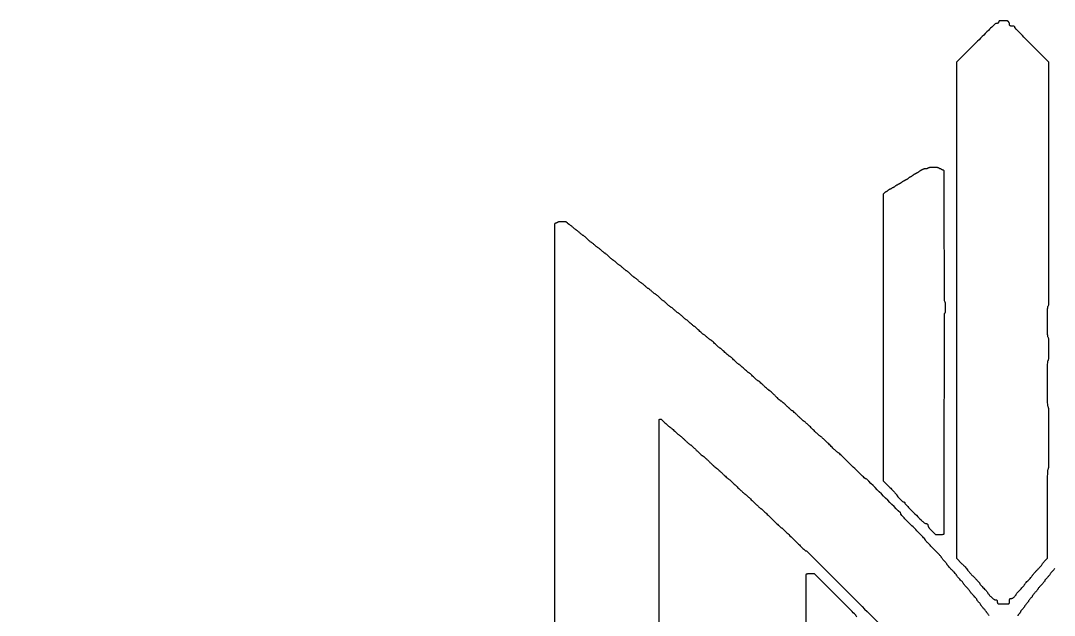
# Model space of a CAD drawing. Header units: millimetres. Extents: x 0 to 1000, y 0 to 588.
# Drawn here: x 0 to 529, y 284 to 588 of the extents above; entities that cross this region are included whole.
import ezdxf

# ---------------------------------------------------------------- set-up
doc = ezdxf.new("R2010")
doc.units = ezdxf.units.MM

msp = doc.modelspace()

# ---------------------------------------------------------------- linework, layer by layer
for points in [[(495.8793, 283.9759, 0.012808), (495.4799, 284.4151, -0.013065), (495.0803, 284.8547, -0.017509), (494.7432, 285.2748, -0.014748), (494.4893, 285.6365, -0.146638), (494.4367, 285.812, 0.160214), (494.3765, 285.9952, 0.010253), (494.0281, 286.4478, 0.014179), (493.5787, 286.9762, 0.010032), (493.0459, 287.5444, -0.010032), (492.5131, 288.1126, -0.014179), (492.0636, 288.6411, -0.010253), (491.7153, 289.0936, -0.160214), (491.655, 289.2768, 0.146638), (491.6025, 289.4523, 0.014748), (491.3487, 289.814, 0.017509), (491.0115, 290.234, 0.013065), (490.612, 290.6738, -0.013214), (490.2124, 291.1137, -0.017664), (489.8753, 291.5345, -0.014962), (489.6217, 291.897, -0.146109), (489.5688, 292.0743, 0.168274), (489.5028, 292.2648, 0.007545), (489.0581, 292.8126, 0.011964), (488.4964, 293.4517, 0.008206), (487.8303, 294.1508, -0.00846), (487.1642, 294.8505, -0.012283), (486.6025, 295.4919, -0.007914), (486.1592, 296.0414, -0.167306), (486.0918, 296.237, 0.167306), (486.0244, 296.4327, 0.007914), (485.5811, 296.9822, 0.012283), (485.0194, 297.6235, 0.00846), (484.3533, 298.3232, -0.00846), (483.6872, 299.023, -0.012283), (483.1254, 299.6643, -0.007914), (482.6821, 300.2138, -0.167306), (482.6147, 300.4095, 0.167306), (482.5473, 300.6052, 0.007914), (482.1041, 301.1546, 0.012283), (481.5423, 301.796, 0.00846), (480.8762, 302.4958, -0.008563), (480.2101, 303.1957, -0.012412), (479.6484, 303.838, -0.008065), (479.2056, 304.3881, -0.166911), (479.1377, 304.5859, 0.176405), (479.0608, 304.7969, 0.005275), (478.4401, 305.5207, 0.009643), (477.6589, 306.3782, 0.005849), (476.7037, 307.3636, -0.005919), (475.758, 308.3396, -0.009414), (474.9746, 309.1993, -0.004947), (474.3453, 309.9309, -0.176907), (474.2698, 310.1377, 0.158557), (474.208, 310.3278, 0.010912), (473.8612, 310.7831, 0.014695), (473.4118, 311.3145, 0.010472), (472.879, 311.8837, -0.010602), (472.3462, 312.4533, -0.014846), (471.8967, 312.9856, -0.011106), (471.5504, 313.4417, -0.158071), (471.4881, 313.6338, 0.186435), (471.3998, 313.8627, 0.002354), (470.3278, 315.0319, 0.006137), (469.0005, 316.4313, 0.003211), (467.3157, 318.1425, -0.003061), (465.5715, 319.9127, -0.006656), (464.2594, 321.2973, -0.002989), (463.238, 322.4177, -0.185397), (463.1432, 322.6645, 0.190383), (463.0415, 322.9218, 0.001498), (461.4918, 324.567, 0.004597), (459.533, 326.5964, 0.001978), (456.8845, 329.2691, -0.001934), (454.1961, 331.9815, -0.004758), (452.2483, 334, -0.001667), (450.7308, 335.6137, -0.190086), (450.6259, 335.8797, 0.19862), (450.387, 336.4573, 0.000272), (441.7624, 345.092, 0.000272), (433.1283, 353.7172, 0.198639), (432.5509, 353.956, -0.190864), (432.2993, 354.0558, -0.001243), (430.5349, 355.7222, -0.004241), (428.3844, 357.7984, -0.001901), (425.5911, 360.5624, 0.001981), (422.8761, 363.2481, 0.003966), (420.7056, 365.3447, 0.001015), (418.8778, 367.0753, 0.191303), (418.6421, 367.1688, -0.186094), (418.4167, 367.2558, -0.002222), (417.2309, 368.3394, -0.006006), (415.822, 369.67, -0.003238), (414.1168, 371.3414, 0.003316), (412.4419, 372.9824, 0.005749), (411.026, 374.3202, 0.001961), (409.8144, 375.4301, 0.186548), (409.5979, 375.5138, -0.185272), (409.3835, 375.5961, -0.002255), (408.2645, 376.6123, -0.006199), (406.9577, 377.84, -0.003645), (405.4242, 379.3386, 0.003736), (403.9199, 380.8079, 0.005911), (402.6065, 382.0424, 0.001975), (401.4623, 383.0843, 0.185766), (401.257, 383.1633, -0.179928), (401.0571, 383.2377, -0.003424), (400.2084, 383.9805, -0.007854), (399.2274, 384.8789, -0.005122), (398.1223, 385.945, 0.00499), (397.0179, 387.011, 0.007668), (396.0387, 387.9095, 0.00327), (395.191, 388.6537, 0.180417), (394.9957, 388.7266, -0.177313), (394.8026, 388.7973, -0.0041), (394.0533, 389.4416, -0.008619), (393.1846, 390.2277, -0.005675), (392.2114, 391.1606, 0.005675), (391.2381, 392.0933, 0.008619), (390.3695, 392.8795, 0.0041), (389.6202, 393.5237, 0.177313), (389.4271, 393.5945, -0.180417), (389.2318, 393.6673, -0.00327), (388.3841, 394.4116, -0.007668), (387.4048, 395.31, -0.00499), (386.3004, 396.3761, 0.00499), (385.1959, 397.4423, 0.007668), (384.2167, 398.3407, 0.00327), (383.3689, 399.085, 0.180417), (383.1737, 399.1578, -0.177313), (382.9807, 399.2284, -0.0041), (382.2313, 399.8727, -0.008619), (381.3626, 400.6589, -0.005675), (380.3894, 401.5917, 0.005561), (379.4166, 402.5245, 0.008462), (378.5492, 403.3107, 0.003958), (377.8007, 403.956, 0.177738), (377.6112, 404.0256, -0.173602), (377.4244, 404.0926, -0.005095), (376.7732, 404.6385, -0.009654), (376.0159, 405.3124, -0.00644), (375.1738, 406.1119, 0.006366), (374.332, 406.9113, 0.009555), (373.5755, 407.5853, 0.004997), (372.9248, 408.1318, 0.173881), (372.7399, 408.1981, -0.173881), (372.555, 408.2644, -0.004997), (371.9043, 408.8109, -0.009555), (371.1478, 409.4849, -0.006366), (370.306, 410.2843, 0.006366), (369.4641, 411.0838, 0.009555), (368.7076, 411.7577, 0.004997), (368.0569, 412.3043, 0.173881), (367.872, 412.3705, -0.173881), (367.6871, 412.4368, -0.004997), (367.0365, 412.9834, -0.009555), (366.2799, 413.6573, -0.006366), (365.4381, 414.4568, 0.006366), (364.5962, 415.2562, 0.009555), (363.8397, 415.9302, 0.004997), (363.189, 416.4767, 0.173881), (363.0041, 416.543, -0.173881), (362.8192, 416.6094, -0.004997), (362.1686, 417.1558, -0.009555), (361.412, 417.8298, -0.006366), (360.5702, 418.6292, 0.006366), (359.7283, 419.4287, 0.009555), (358.9719, 420.1026, 0.004997), (358.3211, 420.6492, 0.173881), (358.1362, 420.7155, -0.173881), (357.9513, 420.7818, -0.004997), (357.3007, 421.3283, -0.009555), (356.5442, 422.0022, -0.006366), (355.7024, 422.8017, 0.006134), (354.8613, 423.6011, 0.009241), (354.1071, 424.2751, 0.004693), (353.458, 424.8234, 0.174756), (353.2792, 424.8879, -0.160663), (353.108, 424.9443, -0.008635), (352.649, 425.2965, -0.012783), (352.1126, 425.7459, -0.008917), (351.5298, 426.2788, 0.008917), (350.9472, 426.8116, 0.012783), (350.4106, 427.2611, 0.008635), (349.9518, 427.6131, 0.160663), (349.7806, 427.6696, -0.174756), (349.6018, 427.734, -0.004693), (348.9526, 428.2824, -0.009241), (348.1985, 428.9563, -0.006134), (347.3574, 429.7558, 0.006269), (346.5158, 430.5553, 0.009423), (345.7603, 431.2292, 0.004868), (345.1104, 431.7766, 0.17425), (344.928, 431.842, -0.168514), (344.749, 431.9041, -0.006473), (344.1951, 432.3527, -0.010952), (343.5489, 432.9145, -0.007436), (342.8372, 433.5805, 0.00732), (342.1258, 434.2468, 0.010802), (341.4807, 434.8084, 0.006311), (340.9275, 435.2577, 0.168955), (340.751, 435.3191, -0.168955), (340.5745, 435.3805, -0.006311), (340.0213, 435.8298, -0.010802), (339.3761, 436.3915, -0.00732), (338.6648, 437.0576, 0.007161), (337.9539, 437.7238, 0.010595), (337.3101, 438.2854, 0.006089), (336.7579, 438.7358, 0.16956), (336.5847, 438.7961, -0.161199), (336.4161, 438.852, -0.008427), (335.9579, 439.2047, -0.01261), (335.4225, 439.6542, -0.008775), (334.84, 440.187, 0.008775), (334.2576, 440.7199, 0.01261), (333.7222, 441.1692, 0.008427), (333.264, 441.5219, 0.161199), (333.0953, 441.5778, -0.16956), (332.9222, 441.6382, -0.006089), (332.37, 442.0885, -0.010595), (331.7262, 442.6501, -0.007161), (331.0153, 443.3163, 0.00732), (330.3039, 443.9825, 0.010802), (329.6587, 444.5442, 0.006311), (329.1055, 444.9934, 0.168955), (328.9291, 445.0548, -0.168955), (328.7525, 445.1163, -0.006311), (328.1993, 445.5655, -0.010802), (327.5541, 446.1273, -0.00732), (326.8428, 446.7934, 0.007161), (326.1319, 447.4596, 0.010595), (325.4881, 448.0212, 0.006089), (324.9359, 448.4714, 0.16956), (324.7627, 448.5319, -0.161199), (324.594, 448.5877, -0.008427), (324.136, 448.9404, -0.01261), (323.6005, 449.3898, -0.008775), (323.018, 449.9227, 0.00858), (322.4361, 450.4556, 0.012371), (321.902, 450.905, 0.008141), (321.4451, 451.2584, 0.161938), (321.2795, 451.3136, -0.161938), (321.1141, 451.3686, -0.008141), (320.6571, 451.7221, -0.012371), (320.1229, 452.1715, -0.00858), (319.541, 452.7044, 0.00858), (318.9591, 453.2372, 0.012371), (318.4249, 453.6867, 0.008141), (317.968, 454.0401, 0.161938), (317.8025, 454.0952, -0.161938), (317.637, 454.1502, -0.008141), (317.1801, 454.5037, -0.012371), (316.6459, 454.9532, -0.00858), (316.0639, 455.486, 0.008775), (315.4816, 456.0189, 0.01261), (314.946, 456.4682, 0.008427), (314.488, 456.8209, 0.161199), (314.3192, 456.8768, -0.16956), (314.1461, 456.9373, -0.006089), (313.5938, 457.3875, -0.010595), (312.9501, 457.9492, -0.007161), (312.2392, 458.6153, 0.007161), (311.5283, 459.2815, 0.010595), (310.8845, 459.8432, 0.006089), (310.3322, 460.2934, 0.16956), (310.1592, 460.3538, -0.161199), (309.9904, 460.4097, -0.008427), (309.5323, 460.7624, -0.01261), (308.9968, 461.2119, -0.008775), (308.4144, 461.7447, 0.00858), (307.8325, 462.2776, 0.012371), (307.2984, 462.727, 0.008141), (306.8414, 463.0805, 0.161938), (306.6759, 463.1355, -0.161938), (306.5104, 463.1905, -0.008141), (306.0535, 463.5441, -0.012371), (305.5194, 463.9935, -0.00858), (304.9373, 464.5264, 0.008775), (304.355, 465.0592, 0.01261), (303.8195, 465.5086, 0.008427), (303.3614, 465.8613, 0.161199), (303.1926, 465.9172, -0.16956), (303.0196, 465.9775, -0.006089), (302.4674, 466.4279, -0.010595), (301.8236, 466.9895, -0.007161), (301.1126, 467.6557, 0.007161), (300.4017, 468.3218, 0.010595), (299.7579, 468.8836, 0.006089), (299.2056, 469.3338, 0.16956), (299.0326, 469.3942, -0.161199), (298.8638, 469.4501, -0.008427), (298.4058, 469.8028, -0.01261), (297.8702, 470.2522, -0.008775), (297.2879, 470.785, 0.00858), (296.7059, 471.3179, 0.012371), (296.1718, 471.7672, 0.008141), (295.7148, 472.1208, 0.161938), (295.5494, 472.1758, -0.161938), (295.3838, 472.2309, -0.008141), (294.9269, 472.5844, -0.012371), (294.3928, 473.0339, -0.00858), (293.8108, 473.5666, 0.008775), (293.2284, 474.0995, 0.01261), (292.6929, 474.5489, 0.008427), (292.2348, 474.9016, 0.161199), (292.0661, 474.9575, -0.16956), (291.893, 475.0179, -0.006089), (291.3408, 475.4682, -0.010595), (290.697, 476.0298, -0.007161), (289.986, 476.696, 0.007161), (289.2752, 477.3622, 0.010595), (288.6314, 477.9238, 0.006089), (288.0792, 478.3741, 0.16956), (287.906, 478.4345, -0.161199), (287.7372, 478.4904, -0.008427), (287.2792, 478.8431, -0.01261), (286.7438, 479.2925, -0.008775), (286.1613, 479.8254, 0.00858), (285.5794, 480.3583, 0.012371), (285.0452, 480.8076, 0.008141), (284.5883, 481.1611, 0.161938), (284.4228, 481.2162, -0.161938), (284.2573, 481.2712, -0.008141), (283.8004, 481.6248, -0.012371), (283.2662, 482.0741, -0.00858), (282.6842, 482.607, 0.007662), (282.1043, 483.1399, 0.011219), (281.5768, 483.5893, 0.006818), (281.1249, 483.9468, 0.165422), (280.9749, 483.9978, -0.129609), (280.8369, 484.0342, -0.014943), (280.5602, 484.2021, -0.017196), (280.2384, 484.427, -0.013235), (279.9026, 484.6932), (279.072, 485.3886), (277.0969, 485.3848, 0.005494), (275.9951, 485.3706, 0.029457), (275.3969, 485.3209, 0.055213), (275.0045, 485.2198, 0.075505), (274.687, 485.0409, -0.026417), (274.5008, 484.9105, -0.025977), (274.3009, 484.7997, -0.026897), (274.1159, 484.7213, -0.083283), (273.9829, 484.6971, 0.062765), (273.8645, 484.6804, 0.038307), (273.7313, 484.6331, 0.03788), (273.6044, 484.5647, 0.053983), (273.5049, 484.4846, 0.198911), (273.277, 483.9348, 0.000002), (273.2766, 337.614, 0.000002), (273.277, 191.2931, 0.198911)], [(677.9378, 384.1605, -0.000004), (677.9814, 359.4812, -0.000291)], [(731.5678, 338.3007, 0.000031), (731.5593, 434.6361, 0.00055)], [(428.1327, 283.3704, 0.01432), (426.8892, 284.7666, 0.006865), (424.466, 287.2655, 0.000458), (417.4167, 294.3253), (406.4606, 305.2773), (404.4125, 305.2773, 0.006703), (403.4982, 305.2652, 0.016344), (402.8256, 305.2251, 0.016984), (402.3412, 305.1636, 0.157608), (402.1558, 305.0687, 0.198892), (401.9295, 304.5228, 0.000019), (401.9279, 261.1188, 0.000019), (401.9295, 217.7149, 0.198892)], [(731.484, 192.4257, 0.000011), (731.5272, 222.7923, 0.000297)], [(326.8339, 251.814, 0.0001), (326.8428, 296.2657), (326.8428, 384.1942), (327.2022, 384.3866, -0.18154), (327.598, 384.4392, -0.098866), (328.051, 384.2347, -0.035177), (328.7432, 383.6617, -0.003785), (330.2384, 382.2137, 0.00746), (330.974, 381.5118, 0.011008), (331.6421, 380.9199, 0.006481), (332.2151, 380.4468, 0.170916), (332.4001, 380.3816, -0.173395), (332.5884, 380.3144, -0.005168), (333.2399, 379.7689, -0.009727), (333.9978, 379.095, -0.006495), (334.84, 378.2954, 0.00644), (335.6821, 377.496, 0.009654), (336.4394, 376.822, 0.005095), (337.0906, 376.2761, 0.173602), (337.2774, 376.2092, -0.177738), (337.4669, 376.1396, -0.003958), (338.2155, 375.4942, -0.008462), (339.0828, 374.7081, -0.005561), (340.0556, 373.7752, 0.005675), (341.0289, 372.8425, 0.008619), (341.8975, 372.0563, 0.0041), (342.6469, 371.4121, 0.177313), (342.8399, 371.3414, -0.180417), (343.0352, 371.2685, -0.00327), (343.8828, 370.5242, -0.007668), (344.8621, 369.6258, -0.00499), (345.9666, 368.5597, 0.005069), (347.0714, 367.4937, 0.007779), (348.0517, 366.5951, 0.003362), (348.8999, 365.8518, 0.180124), (349.0981, 365.7781, -0.182527), (349.298, 365.7026, -0.002741), (350.2453, 364.8589, -0.007003), (351.3365, 363.8482, -0.004522), (352.573, 362.6488, 0.004522), (353.8095, 361.4493, 0.007003), (354.9006, 360.4386, 0.002741), (355.8479, 359.5949, 0.182527), (356.0479, 359.5194, -0.180124), (356.246, 359.4456, -0.003362), (357.0943, 358.7023, -0.007779), (358.0746, 357.8038, -0.005069), (359.1794, 356.7377, 0.005122), (360.2844, 355.6717, 0.007854), (361.2655, 354.7732, 0.003424), (362.114, 354.0305, 0.179928), (362.3141, 353.956, -0.185766), (362.5194, 353.8771, -0.001975), (363.6636, 352.8352, -0.005911), (364.977, 351.6008, -0.003736), (366.4812, 350.1313, 0.003662), (368.0093, 348.6381, 0.006145), (369.3173, 347.4091, 0.0022), (370.441, 346.3882, 0.185367), (370.6537, 346.3066, -0.185367), (370.8664, 346.2249, -0.0022), (371.9899, 345.204, -0.006145), (373.298, 343.975, -0.003662), (374.8261, 342.4819, 0.003619), (376.3683, 340.9746, 0.006284), (377.6731, 339.7489, 0.002344), (378.7847, 338.7403, 0.185119), (379.0018, 338.657, -0.188413), (379.2248, 338.57, -0.00158), (380.6133, 337.2815, -0.005086), (382.2451, 335.726, -0.002788), (384.2142, 333.7891, 0.002732), (386.2125, 331.823, 0.005271), (387.8373, 330.2748, 0.001753), (389.2013, 329.0113, 0.1881), (389.4319, 328.9214, -0.190242), (389.6668, 328.8287, -0.001257), (391.3052, 327.2885, -0.00442), (393.2563, 325.4122, -0.00222), (395.6885, 323.0103, 0.002129), (398.1928, 320.5362, 0.004736), (400.1256, 318.6787, 0.001547), (401.7051, 317.1982, 0.189707), (401.9563, 317.0993, -0.198879), (402.5466, 316.8548, -0.000046), (424.032, 295.3711, -0.000046), (445.5135, 273.8834, -0.198851)], [(529.5256, 308.0635, -0.008521), (528.8595, 307.3636, 0.008367), (528.1933, 306.6641, 0.012166), (527.6317, 306.0235, 0.007779), (527.1879, 305.4747, 0.167661), (527.1209, 305.281, -0.159036), (527.0596, 305.0929, -0.010721), (526.7125, 304.6384, -0.014546), (526.263, 304.1078, -0.010345), (525.7302, 303.5388, 0.010345), (525.1974, 302.9699, 0.014546), (524.7479, 302.4394, 0.010721), (524.4007, 301.9849, 0.159036), (524.3394, 301.7968, -0.167661), (524.2725, 301.6029, -0.007779), (523.8287, 301.0541, -0.012166), (523.2669, 300.4135, -0.008367), (522.6008, 299.7141, 0.008367), (521.9347, 299.0147, 0.012166), (521.373, 298.3741, 0.007779), (520.9292, 297.8253, 0.167661), (520.8623, 297.6314, -0.159036), (520.8009, 297.4433, -0.010721), (520.4537, 296.9888, -0.014546), (520.0043, 296.4583, -0.010345), (519.4715, 295.8894, 0.010032), (518.9387, 295.3211, 0.014179), (518.4892, 294.7927, 0.010253), (518.1409, 294.3401, 0.160214), (518.0806, 294.1569, -0.146638), (518.0281, 293.9814, -0.014748), (517.7742, 293.6198, -0.017509), (517.4371, 293.1997, -0.013065), (517.0375, 292.76, 0.012808), (516.638, 292.3208, 0.017237), (516.3008, 291.9021, 0.014376), (516.0464, 291.5418, 0.147557), (515.9944, 291.3692, -0.147557), (515.9423, 291.1966, -0.014376), (515.688, 290.8363, -0.017237), (515.3508, 290.4175, -0.012808), (514.9513, 289.9783, 0.012808), (514.5518, 289.5391, 0.017237), (514.2146, 289.1204, 0.014376), (513.9602, 288.7601, 0.147557), (513.9082, 288.5875, -0.147557), (513.8561, 288.4149, -0.014376), (513.6018, 288.0547, -0.017237), (513.2646, 287.636, -0.012808), (512.8651, 287.1966, 0.012249), (512.4656, 286.7584, 0.016638), (512.1284, 286.3427, 0.013562), (511.8729, 285.9855, 0.149573), (511.8219, 285.8193, -0.126073), (511.7819, 285.6629, -0.02013), (511.6177, 285.3901, -0.021195), (511.3928, 285.0781, -0.017163), (511.1265, 284.7628, 0.017163), (510.8603, 284.4474, 0.021195), (510.6354, 284.1354, 0.02013), (510.4712, 283.8627, 0.126073)]]:
    msp.add_lwpolyline(points, format="xyb")
for points in [[(500.904, 588.1008, 0.056383), (500.8241, 588.0005, 0.038823), (500.7566, 587.8716, 0.039117), (500.7106, 587.7357, 0.062206), (500.6954, 587.614, -0.121359), (500.6223, 587.3173, -0.129009), (500.4207, 587.0964, -0.097239), (500.085, 586.962, -0.04673), (499.6212, 586.9185, 0.173751), (498.9796, 586.6887, 0.016248), (497.6986, 585.5637, 0.007499), (495.4126, 583.3554, 0.000516), (489.051, 577.0096), (479.1377, 567.1006), (479.1377, 440.1959), (479.1377, 313.2912), (481.9193, 310.4929, -0.004907), (483.0418, 309.3414, -0.009075), (483.9271, 308.3808, -0.004981), (484.618, 307.5874, -0.178503), (484.7009, 307.3627, 0.180983), (484.7867, 307.1337, 0.004192), (485.5656, 306.2536, 0.008225), (486.5595, 305.1855, 0.0043), (487.8303, 303.8866, -0.004343), (489.0917, 302.597, -0.008081), (490.0878, 301.5266, -0.003987), (490.8751, 300.6388, -0.1813), (490.9597, 300.4133, 0.171665), (491.0339, 300.2033, 0.006956), (491.557, 299.5747, 0.011177), (492.2265, 298.8269, 0.006879), (493.0459, 297.9756, -0.006716), (493.8817, 297.1078, -0.011727), (494.5474, 296.3636, -0.007891), (495.0555, 295.7486, -0.170305), (495.1321, 295.5301, 0.163353), (495.2014, 295.3239, 0.011725), (495.5818, 294.8448, 0.014945), (496.0891, 294.2715, 0.009306), (496.716, 293.6289, 0.005345), (497.6488, 292.727, 0.036289), (498.1451, 292.3213, 0.074632), (498.5272, 292.1303, 0.078852), (498.9413, 292.0645, -0.051961), (499.4552, 292.011, -0.143557), (499.7726, 291.8405, -0.145428), (499.9454, 291.5274, -0.053837), (499.9999, 291.0215, 0.030136), (500.0153, 290.7665, 0.031128), (500.0613, 290.5182, 0.032763), (500.1282, 290.3095, 0.102712), (500.2086, 290.1869, 0.194327), (500.6734, 289.9896, 0.004415), (503.1293, 289.968, 0.004415), (505.5852, 289.9896, 0.194327), (506.0501, 290.1869, 0.129855), (506.131, 290.3261, 0.023553), (506.1974, 290.6203, 0.023967), (506.2434, 290.9811, 0.019709), (506.2587, 291.3692, -0.029826), (506.3021, 292.0977, -0.132563), (506.461, 292.492, -0.172958), (506.7701, 292.6953, -0.059895), (507.3082, 292.76, 0.056771), (507.6751, 292.8018, 0.073219), (507.9907, 292.9252, 0.049934), (508.3385, 293.1731, 0.013373), (508.8381, 293.6343, 0.017493), (509.1818, 293.9934, 0.022169), (509.4721, 294.3492, 0.020942), (509.6847, 294.6613, 0.139943), (509.7357, 294.8401, -0.171264), (509.8107, 295.0527, -0.00723), (510.3292, 295.6771, -0.011343), (510.9975, 296.4239, -0.006829), (511.8219, 297.2802, 0.006963), (512.6331, 298.1231, 0.010901), (513.3044, 298.8726, 0.006517), (513.8352, 299.5084, 0.172315), (513.9082, 299.7141, -0.172315), (513.9813, 299.9198, -0.006517), (514.5119, 300.5556, -0.010901), (515.1833, 301.3051, -0.006963), (515.9944, 302.148, 0.006927), (516.8091, 302.9946, 0.01102), (517.4797, 303.7434, 0.006705), (518.007, 304.376, 0.172037), (518.0806, 304.5836, -0.17607), (518.1583, 304.7973, -0.005496), (518.7735, 305.5159, -0.009791), (519.5533, 306.3721, -0.005804), (520.5146, 307.3636, 0.005919), (521.4604, 308.3396, 0.009414), (522.2436, 309.1993, 0.004947), (522.873, 309.9309, 0.176907), (522.9485, 310.1377, -0.158557), (523.0104, 310.3278, -0.010912), (523.3571, 310.7831, -0.014695), (523.8066, 311.3145, -0.010472), (524.3394, 311.8837), (525.7302, 313.3086), (525.734, 335.849, -0.000215), (525.7428, 350.5262, -0.003483), (525.7823, 355.465, -0.005007), (525.8507, 358.2004, -0.15851), (526.0779, 358.8239, 0.152562), (526.2974, 359.4053, 0.009242), (526.3723, 361.2885, 0.004989), (526.4113, 364.7563, 0.000324), (526.4179, 374.8184, 0.000324), (526.4113, 384.8805, 0.004989), (526.3723, 388.3483, 0.009242), (526.2974, 390.2315, 0.152562), (526.0779, 390.8129, -0.145084), (525.8652, 391.352, -0.014685), (525.7843, 392.7429, -0.006723), (525.7447, 395.332, -0.000465), (525.7379, 402.6348, -0.000465), (525.7447, 409.9376, -0.006723), (525.7843, 412.5267, -0.014685), (525.8652, 413.9176, -0.145084), (526.0779, 414.4568, 0.118317), (526.2755, 414.8897, 0.03383), (526.3682, 415.6272, 0.013201), (526.41, 416.97, 0.001163), (526.4179, 420.3677, 0.001163), (526.41, 423.7656, 0.013201), (526.3682, 425.1084, 0.03383), (526.2755, 425.8459, 0.118317), (526.0779, 426.2788, -0.131531), (525.874, 426.7581, -0.024553), (525.7858, 427.718, -0.009857), (525.7451, 429.5011, -0.000765), (525.7379, 434.276, -0.000765), (525.7451, 439.0509, -0.009857), (525.7858, 440.8339, -0.024553), (525.874, 441.7939, -0.131531), (526.0779, 442.2732, 0.165289), (526.3199, 442.966, 0.00077), (526.3743, 450.7027, 0.001284), (526.4132, 463.9888, 0.000073), (526.4217, 504.9009), (526.4256, 567.0941), (517.7329, 575.7919, -0.001561), (514.3035, 579.2449, -0.00282), (511.5195, 582.0977, -0.000481), (509.1291, 584.5796, -0.193784), (509.0403, 584.8002, 0.12504), (508.9553, 585.1347, 0.148899), (508.7242, 585.3623, 0.092287), (508.3077, 585.4902, 0.028474), (507.6495, 585.5277, -0.029785), (506.9218, 585.5711, -0.131934), (506.5273, 585.7294, -0.172923), (506.3236, 586.0371, -0.060592), (506.2587, 586.5715, 0.045622), (506.2282, 586.9045, 0.067394), (506.1369, 587.183, 0.059607), (505.9651, 587.4506, 0.027843), (505.6854, 587.7537), (505.1121, 588.3094), (503.1123, 588.3094, 0.00693), (502.2222, 588.297, 0.01662), (501.5636, 588.2568, 0.017308), (501.088, 588.1952, 0.156761)], [(464.534, 512.8574, -0.057976), (464.2794, 512.7019, -0.046828), (463.9769, 512.5954, -0.038533), (463.6065, 512.5326, -0.020712), (463.1432, 512.5097, 0.020712), (462.6801, 512.4867, 0.038533), (462.3095, 512.4239, 0.046828), (462.0071, 512.3174, 0.057976), (461.7524, 512.1619, -0.023325), (461.5686, 512.0315, -0.024292), (461.376, 511.9207, -0.024901), (461.2009, 511.8418, -0.089602), (461.0811, 511.8181, 0.127395), (460.9455, 511.7806, 0.014214), (460.67, 511.6111, 0.016549), (460.3492, 511.3855, 0.012705), (460.0138, 511.1189, -0.012705), (459.6786, 510.8522, -0.016549), (459.3578, 510.6265, -0.014214), (459.0823, 510.457, -0.127395), (458.9467, 510.4195, 0.089602), (458.8269, 510.3959, 0.024901), (458.6519, 510.317, 0.024292), (458.4592, 510.2061, 0.023325), (458.2753, 510.0757, -0.023325), (458.0916, 509.9453, -0.024292), (457.8989, 509.8345, -0.024901), (457.7237, 509.7555, -0.089602), (457.6041, 509.7319, 0.127395), (457.4684, 509.6944, 0.014214), (457.193, 509.5249, 0.016549), (456.8722, 509.2992, 0.012705), (456.5368, 509.0325, -0.011663), (456.2032, 508.7663, -0.015599), (455.8878, 508.5414, -0.012762), (455.618, 508.3714, -0.135051), (455.4938, 508.3372, 0.135051), (455.3694, 508.303, 0.012762), (455.0996, 508.1329, 0.015599), (454.7842, 507.9081, 0.011663), (454.4506, 507.6418, -0.012705), (454.1152, 507.3752, -0.016549), (453.7944, 507.1495, -0.014214), (453.5191, 506.98, -0.127395), (453.3833, 506.9425, 0.089602), (453.2637, 506.9189, 0.024901), (453.0885, 506.8398, 0.024292), (452.8958, 506.7291, 0.023325), (452.7121, 506.5987, -0.023325), (452.5283, 506.4682, -0.024292), (452.3356, 506.3574, -0.024901), (452.1605, 506.2784, -0.089602), (452.0407, 506.2548, 0.127395), (451.9051, 506.2173, 0.014214), (451.6296, 506.0478, 0.016549), (451.309, 505.8221, 0.012705), (450.9736, 505.5555, -0.012705), (450.6382, 505.2889, -0.016549), (450.3174, 505.0633, -0.014214), (450.0419, 504.8938, -0.127395), (449.9063, 504.8563, 0.089602), (449.7866, 504.8326, 0.024901), (449.6115, 504.7536, 0.024292), (449.4188, 504.6429, 0.023325), (449.235, 504.5125, -0.023325), (449.0512, 504.382, -0.024292), (448.8585, 504.2712, -0.024901), (448.6834, 504.1922, -0.089602), (448.5637, 504.1686, 0.127395), (448.4281, 504.1311, 0.014214), (448.1526, 503.9616, 0.016549), (447.8319, 503.7359, 0.012705), (447.4965, 503.4693, -0.012705), (447.1611, 503.2027, -0.016549), (446.8404, 502.977, -0.014214), (446.5649, 502.8076, -0.127395), (446.4292, 502.77, 0.089602), (446.3096, 502.7464, 0.024901), (446.1344, 502.6674, 0.024292), (445.9417, 502.5566, 0.023325), (445.758, 502.4261, -0.023325), (445.5742, 502.2958, -0.024292), (445.3815, 502.185, -0.024901), (445.2064, 502.106, -0.089602), (445.0867, 502.0823, 0.127395), (444.951, 502.0448, 0.014214), (444.6755, 501.8753, 0.016549), (444.3548, 501.6497, 0.012705), (444.0195, 501.3831, -0.013465), (443.6834, 501.1168, -0.017421), (443.3605, 500.892, -0.015253), (443.0829, 500.7244, -0.128831), (442.9429, 500.6876, 0.131497), (442.8139, 500.6531, 0.02446), (442.6059, 500.5193, 0.024708), (442.372, 500.3339, 0.020353), (442.1411, 500.1143), (441.5855, 499.5411), (441.5855, 426.2336), (441.5855, 352.9262), (445.0625, 349.4359, -0.003705), (446.5152, 347.956, -0.007941), (447.6091, 346.7883, -0.004185), (448.4476, 345.8487, -0.182016), (448.5396, 345.6043, 0.191848), (448.7235, 345.1426, 0.006492), (450.1138, 343.7123, 0.006479), (451.541, 342.3181, 0.19251), (452.0011, 342.1341, -0.104515), (452.269, 342.0775, -0.096013), (452.5004, 341.9165, -0.094762), (452.6572, 341.6785, -0.098681), (452.7121, 341.4029, 0.18984), (452.7979, 341.1851, 0.001391), (454.1523, 339.7407, 0.004823), (455.7696, 338.058, 0.002726), (457.7608, 336.0483, 0.001122), (460.946, 332.8823, 0.014059), (462.1867, 331.7219, 0.037944), (462.9186, 331.1677, 0.144029), (463.4631, 331.0076, -0.05133), (463.9889, 330.9534, -0.147023), (464.3082, 330.7802, -0.146071), (464.4804, 330.4587, -0.050435), (464.534, 329.9289, 0.085102), (464.6099, 329.4866, 0.076062), (464.8298, 329.0756, 0.032821), (465.3079, 328.518, 0.00385), (466.4628, 327.3558), (468.3916, 325.4442), (470.4266, 325.4442, 0.006763), (471.3344, 325.4565, 0.016418), (472.0032, 325.4967, 0.017071), (472.4853, 325.5581, 0.157382), (472.6704, 325.6529, 0.197858), (472.7903, 325.9408, 0.000073), (472.836, 337.625, 0.000766), (472.8719, 353.7279, 0.000158), (472.8828, 382.1115, -0.000081), (472.8914, 419.0914, -0.001418), (472.9302, 431.1266, -0.000933), (472.9857, 438.1078, -0.164973), (473.2267, 438.7961, 0.081726), (473.4092, 439.1297, 0.054053), (473.5089, 439.556, 0.026322), (473.5556, 440.2335, 0.004088), (473.5666, 441.5778, 0.004088), (473.5556, 442.9221, 0.026322), (473.5089, 443.5996, 0.054053), (473.4092, 444.0259, 0.081726), (473.2267, 444.3595, -0.162308), (472.9926, 445.0169, -0.002498), (472.9307, 449.0947, -0.002378), (472.8915, 456.299, -0.000141), (472.8828, 478.0955, 0.00027), (472.8718, 494.8414, 0.001286), (472.8358, 504.4146, 0.000204), (472.7891, 511.3217, 0.197053), (472.6704, 511.6056, 0.053983), (472.5707, 511.6857, 0.03788), (472.4438, 511.7541, 0.038307), (472.3106, 511.8014, 0.062765), (472.1923, 511.8181, -0.083283), (472.0593, 511.8423, -0.026897), (471.8743, 511.9207, -0.025977), (471.6743, 512.0315, -0.026417), (471.4881, 512.1619, 0.025088), (471.3026, 512.2926, 0.024961), (471.1046, 512.4043, 0.025753), (470.9222, 512.4841, 0.082945), (470.7928, 512.5097, -0.082945), (470.6633, 512.5352, -0.025753), (470.4809, 512.615, -0.024961), (470.2828, 512.7266, -0.025088), (470.0973, 512.8574, 0.081726), (469.7637, 513.0399, 0.054053), (469.3375, 513.1395, 0.026322), (468.66, 513.1864, 0.004088), (467.3157, 513.1974, 0.004088), (465.9715, 513.1864, 0.026322), (465.2938, 513.1395, 0.054053), (464.8676, 513.0399, 0.081726)]]:
    msp.add_lwpolyline(points, format="xyb", close=True)

doc.saveas('drawing.dxf')
